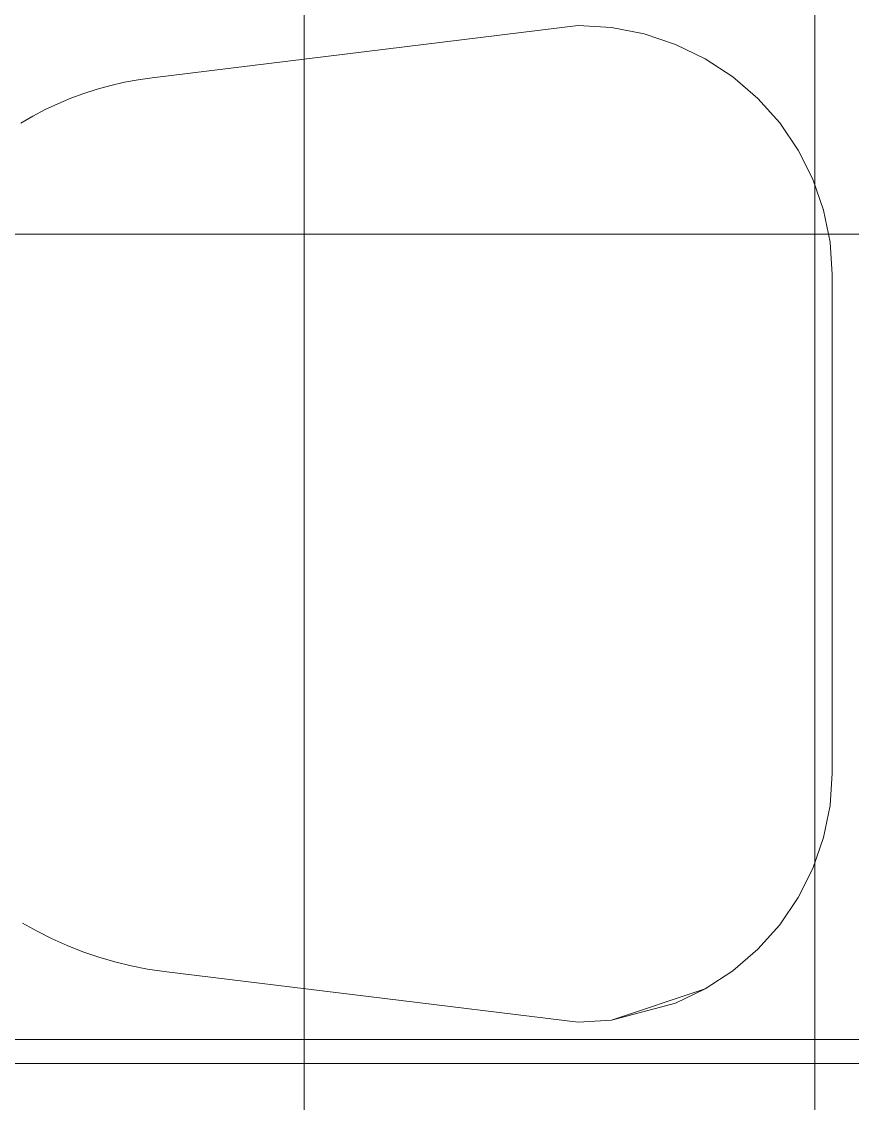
# Model space of a CAD drawing. Extents: x -566 to 72611, y -487 to 32334.
# Drawn here: x 131.07 to 143.6, y 42.04 to 58.34 of the extents above; entities that cross this region are included whole.
import ezdxf

# ---------------------------------------------------------------- set-up
doc = ezdxf.new("R2010")
doc.units = 0
doc.header["$LTSCALE"] = 0.5
doc.header["$MEASUREMENT"] = 0
doc.layers.add('ceilling', color=141, linetype='CONTINUOUS', lineweight=18)
doc.layers.add('floor', color=7, linetype='CONTINUOUS', lineweight=5, true_color=0xcfcfcf)
doc.layers.add('layout', color=7, linetype='CONTINUOUS', lineweight=5, true_color=0xcfcfcf)

msp = doc.modelspace()

# ---------------------------------------------------------------- hatches: boundary and pattern name
at = {"layer": 'floor'}
h = msp.add_hatch(dxfattribs=at)
h.set_pattern_fill('ANSI37', color=256, scale=100, angle=45)
h.set_pattern_definition([(90, (243.028, 267.632), (-12.5, 9e-16), []), (180, (243.028, 267.632), (-9e-16, -12.5), [])])
h.paths.add_polyline_path([(253.46925, 349.5), (154.11744, 349.5), (154.11744, 348.5), (101.14781, 348.5), (101.14781, 349.5), (0, 349.5), (0, 344.5), (36, 344.5, -0.33835703), (0, 308.66941), (0, 308.5), (0, 173.75), (253.46925, 173.75)])
h.paths.add_polyline_path([(36, 344.5), (0, 344.5), (0, 308.66941, 0.33835703)], flags=17)
h.paths.add_polyline_path([(253.46925, 173.75), (0, 173.75), (0, 173.74997), (0, 169.75), (253.46925, 169.75)])
h.paths.add_polyline_path([(253.46925, 169.75), (0, 169.75), (0, 149.21137), (36, 149.21137, -0.33835703), (0, 113.38078), (0, 113.21137), (0, 29.94998), (0, -5), (253.46925, -5)])
h.paths.add_polyline_path([(36, 149.21137), (0, 149.21137), (0, 113.38078, 0.33835703)], flags=17)
h.paths.add_polyline_path([(575.25, 169.75), (510, 169.75), (474.75, 169.75), (327.5, 169.75), (285.46925, 169.75), (285.46925, 165.75), (253.46925, 165.75), (253.46925, -5), (263.99725, -5), (263.99725, 95.99051), (287, 95.99051), (287, 97.5), (292, 97.5), (292, -5), (341.25, -5), (341.25, 13.02988), (341.25012, 15.02988), (346.24839, 15.02988, 0.36108524), (374.08728, 41.24999), (346.25012, 41.24999), (346.25012, 42.99999), (341.25, 42.99999), (341.25, 44.99999), (341.25, 97.5), (357.75, 97.5), (405.75, 97.5), (575.25, 97.5)])

# ---------------------------------------------------------------- linework, layer by layer
at = {"layer": 'ceilling'}
msp.add_line((0, 43), (341.25006, 43), dxfattribs=at)
at = {"layer": 'layout'}
for points in [[(135.33308, 49.28648, 96.74628), (135.33491, 65.21122, 96.75867), (135.33308, 65.21128, 96.74628)], [(133.04243, 57.49741, 85.96846), (139.46772, 58.28483, 87.09528), (139.46772, 58.28483, 85.96846)], [(139.46772, 58.28483, 87.09528), (133.04243, 57.49741, 85.96846), (133.04243, 57.49741, 87.09528)], [(139.46772, 58.28483, 85.96846), (139.96772, 58.25272, 87.09528), (139.96772, 58.25272, 85.96846)], [(139.96772, 58.25272, 87.09528), (139.46772, 58.28483, 85.96846), (139.46772, 58.28483, 87.09528)], [(139.96772, 58.25272, 85.96846), (140.4593, 58.15684, 87.09528), (140.4593, 58.15684, 85.96846)], [(140.4593, 58.15684, 87.09528), (139.96772, 58.25272, 85.96846), (139.96772, 58.25272, 87.09528)], [(140.4593, 58.15684, 85.96846), (140.93379, 57.99894, 87.09528), (140.93379, 57.99894, 85.96846)], [(140.93379, 57.99894, 87.09528), (140.4593, 58.15684, 85.96846), (140.4593, 58.15684, 87.09528)], [(140.93379, 57.99894, 85.96846), (141.38325, 57.78165, 87.09528), (141.38325, 57.78165, 85.96846)], [(141.38325, 57.78165, 87.09528), (140.93379, 57.99894, 85.96846), (140.93379, 57.99894, 87.09528)], [(141.38325, 57.78165, 85.96846), (141.8, 57.50864, 87.09528), (141.8, 57.50864, 85.96846)], [(141.8, 57.50864, 87.09528), (141.38325, 57.78165, 85.96846), (141.38325, 57.78165, 87.09528)], [(132.4189, 57.38077, 85.96846), (132.62495, 57.42838, 87.09528), (132.62495, 57.42838, 85.96846)], [(132.62495, 57.42838, 87.09528), (132.4189, 57.38077, 85.96846), (132.4189, 57.38077, 87.09528)], [(132.62495, 57.42838, 85.96846), (132.83296, 57.46726, 87.09528), (132.83296, 57.46726, 85.96846)], [(132.83296, 57.46726, 87.09528), (132.62495, 57.42838, 85.96846), (132.62495, 57.42838, 87.09528)], [(132.83296, 57.46726, 85.96846), (133.04243, 57.49741, 87.09528), (133.04243, 57.49741, 85.96846)], [(133.04243, 57.49741, 87.09528), (132.83296, 57.46726, 85.96846), (132.83296, 57.46726, 87.09528)], [(141.8, 57.50864, 85.96846), (142.17671, 57.18473, 87.09528), (142.17671, 57.18473, 85.96846)], [(142.17671, 57.18473, 87.09528), (141.8, 57.50864, 85.96846), (141.8, 57.50864, 87.09528)], [(131.81575, 57.18674, 85.96846), (132.01387, 57.25986, 87.09528), (132.01387, 57.25986, 85.96846)], [(132.01387, 57.25986, 87.09528), (131.81575, 57.18674, 85.96846), (131.81575, 57.18674, 87.09528)], [(132.01387, 57.25986, 85.96846), (132.21504, 57.32456, 87.09528), (132.21504, 57.32456, 85.96846)], [(132.21504, 57.32456, 87.09528), (132.01387, 57.25986, 85.96846), (132.01387, 57.25986, 87.09528)], [(132.21504, 57.32456, 85.96846), (132.4189, 57.38077, 87.09528), (132.4189, 57.38077, 85.96846)], [(132.4189, 57.38077, 87.09528), (132.21504, 57.32456, 85.96846), (132.21504, 57.32456, 87.09528)], [(131.42988, 57.01597, 85.96846), (131.62092, 57.10545, 87.09528), (131.62092, 57.10545, 85.96846)], [(131.62092, 57.10545, 87.09528), (131.42988, 57.01597, 85.96846), (131.42988, 57.01597, 87.09528)], [(131.62092, 57.10545, 85.96846), (131.81575, 57.18674, 87.09528), (131.81575, 57.18674, 85.96846)], [(131.81575, 57.18674, 87.09528), (131.62092, 57.10545, 85.96846), (131.62092, 57.10545, 87.09528)], [(142.17671, 57.18473, 87.09528), (142.50715, 56.81535, 85.96846), (142.17671, 57.18473, 85.96846)], [(142.50715, 56.81535, 85.96846), (142.17671, 57.18473, 87.09528), (142.50715, 56.81535, 87.09528)], [(131.06037, 56.81345, 85.96846), (131.24299, 56.91862, 87.09528), (131.24299, 56.91862, 85.96846)], [(131.24299, 56.91862, 87.09528), (131.06037, 56.81345, 85.96846), (131.06037, 56.81345, 87.09528)], [(131.24299, 56.91862, 85.96846), (131.42988, 57.01597, 87.09528), (131.42988, 57.01597, 85.96846)], [(131.42988, 57.01597, 87.09528), (131.24299, 56.91862, 85.96846), (131.24299, 56.91862, 87.09528)], [(142.50715, 56.81535, 87.09528), (142.78559, 56.40684, 85.96846), (142.50715, 56.81535, 85.96846)], [(142.78559, 56.40684, 85.96846), (142.50715, 56.81535, 87.09528), (142.78559, 56.40684, 87.09528)], [(142.78559, 56.40684, 87.09528), (143.00727, 55.96616, 85.96846), (142.78559, 56.40684, 85.96846)], [(143.00727, 55.96616, 85.96846), (142.78559, 56.40684, 87.09528), (143.00727, 55.96616, 87.09528)], [(143.00727, 55.96616, 87.09528), (143.16841, 55.50095, 85.96846), (143.00727, 55.96616, 85.96846)], [(143.16841, 55.50095, 85.96846), (143.00727, 55.96616, 87.09528), (143.16841, 55.50095, 87.09528)], [(143.16841, 55.50095, 87.09528), (143.26606, 55.01908, 85.96846), (143.16841, 55.50095, 85.96846)], [(143.26606, 55.01908, 85.96846), (143.16841, 55.50095, 87.09528), (143.26606, 55.01908, 87.09528)], [(143.26606, 55.01908, 87.09528), (143.2989, 54.52879, 85.96846), (143.26606, 55.01908, 85.96846)], [(143.2989, 54.52879, 85.96846), (143.26606, 55.01908, 87.09528), (143.2989, 54.52879, 87.09528)], [(143.2989, 54.52879, 87.09528), (143.2989, 47.01667, 85.96846), (143.2989, 54.52879, 85.96846)], [(143.2989, 47.01667, 85.96846), (143.2989, 54.52879, 87.09528), (143.2989, 47.01667, 87.09528)], [(135.33491, 34.47083, 96.75867), (135.33308, 49.28648, 96.74628), (135.33308, 34.47077, 96.74628)], [(143.2989, 47.01667, 87.09528), (143.26606, 46.5264, 85.96846), (143.2989, 47.01667, 85.96846)], [(143.26606, 46.5264, 85.96846), (143.2989, 47.01667, 87.09528), (143.26606, 46.5264, 87.09528)], [(143.26606, 46.5264, 87.09528), (143.16841, 46.04453, 85.96846), (143.26606, 46.5264, 85.96846)], [(143.16841, 46.04453, 85.96846), (143.26606, 46.5264, 87.09528), (143.16841, 46.04453, 87.09528)], [(143.16841, 46.04453, 87.09528), (143.00727, 45.57929, 85.96846), (143.16841, 46.04453, 85.96846)], [(143.00727, 45.57929, 85.96846), (143.16841, 46.04453, 87.09528), (143.00727, 45.57929, 87.09528)], [(143.00727, 45.57929, 87.09528), (142.78559, 45.13865, 85.96846), (143.00727, 45.57929, 85.96846)], [(142.78559, 45.13865, 85.96846), (143.00727, 45.57929, 87.09528), (142.78559, 45.13865, 87.09528)], [(142.78559, 45.13865, 87.09528), (142.50715, 44.73011, 85.96846), (142.78559, 45.13865, 85.96846)], [(142.50715, 44.73011, 85.96846), (142.78559, 45.13865, 87.09528), (142.50715, 44.73011, 87.09528)], [(131.08821, 44.75465, 87.09528), (131.30757, 44.63087, 85.96846), (131.30757, 44.63087, 87.09528)], [(131.30757, 44.63087, 85.96846), (131.08821, 44.75465, 87.09528), (131.08821, 44.75465, 85.96846)], [(142.50715, 44.73011, 87.09528), (142.17671, 44.36072, 85.96846), (142.50715, 44.73011, 85.96846)], [(142.17671, 44.36072, 85.96846), (142.50715, 44.73011, 87.09528), (142.17671, 44.36072, 87.09528)], [(131.30757, 44.63087, 87.09528), (131.53254, 44.51731, 85.96846), (131.53254, 44.51731, 87.09528)], [(131.53254, 44.51731, 85.96846), (131.30757, 44.63087, 87.09528), (131.30757, 44.63087, 85.96846)], [(131.53254, 44.51731, 87.09528), (131.76265, 44.41419, 85.96846), (131.76265, 44.41419, 87.09528)], [(131.76265, 44.41419, 85.96846), (131.53254, 44.51731, 87.09528), (131.53254, 44.51731, 85.96846)], [(131.99751, 44.32172, 85.96846), (131.76265, 44.41419, 87.09528), (131.76265, 44.41419, 85.96846)], [(131.99751, 44.32172, 87.09528), (131.99751, 44.32172, 85.96846), (131.76265, 44.41419, 87.09528)], [(141.8, 44.03678, 87.09528), (142.17671, 44.36072, 85.96846), (142.17671, 44.36072, 87.09528)], [(142.17671, 44.36072, 85.96846), (141.8, 44.03678, 87.09528), (141.8, 44.03678, 85.96846)], [(131.99751, 44.32172, 87.09528), (132.23652, 44.24015, 85.96846), (132.23652, 44.24015, 87.09528)], [(132.23652, 44.24015, 85.96846), (131.99751, 44.32172, 87.09528), (131.99751, 44.32172, 85.96846)], [(132.23652, 44.24015, 87.09528), (132.4792, 44.16962, 85.96846), (132.4792, 44.16962, 87.09528)], [(132.4792, 44.16962, 85.96846), (132.23652, 44.24015, 87.09528), (132.23652, 44.24015, 85.96846)], [(132.4792, 44.16962, 87.09528), (132.72493, 44.11033, 85.96846), (132.72493, 44.11033, 87.09528)], [(132.72493, 44.11033, 85.96846), (132.4792, 44.16962, 87.09528), (132.4792, 44.16962, 85.96846)], [(132.72493, 44.11033, 87.09528), (132.97322, 44.06235, 85.96846), (132.97322, 44.06235, 87.09528)], [(132.97322, 44.06235, 85.96846), (132.72493, 44.11033, 87.09528), (132.72493, 44.11033, 85.96846)], [(132.97322, 44.06235, 87.09528), (133.22358, 44.02582, 85.96846), (133.22358, 44.02582, 87.09528)], [(133.22358, 44.02582, 85.96846), (132.97322, 44.06235, 87.09528), (132.97322, 44.06235, 85.96846)], [(133.22358, 44.02582, 87.09528), (139.46772, 43.2606, 85.96846), (139.46772, 43.2606, 87.09528)], [(139.46772, 43.2606, 85.96846), (133.22358, 44.02582, 87.09528), (133.22358, 44.02582, 85.96846)], [(141.38325, 43.76383, 87.09528), (141.8, 44.03678, 85.96846), (141.8, 44.03678, 87.09528)], [(141.8, 44.03678, 85.96846), (141.38325, 43.76383, 87.09528), (141.38325, 43.76383, 85.96846)], [(141.38325, 43.76383, 85.96846), (140.93379, 43.54652, 87.09528), (139.96772, 43.29273, 85.96846)], [(140.93379, 43.54652, 87.09528), (141.38325, 43.76383, 85.96846), (141.38325, 43.76383, 87.09528)], [(139.46772, 43.2606, 87.09528), (139.96772, 43.29273, 85.96846), (139.96772, 43.29273, 87.09528)], [(139.96772, 43.29273, 85.96846), (139.46772, 43.2606, 87.09528), (139.46772, 43.2606, 85.96846)]]:
    msp.add_3dface(points, dxfattribs=at)

doc.saveas('drawing.dxf')
